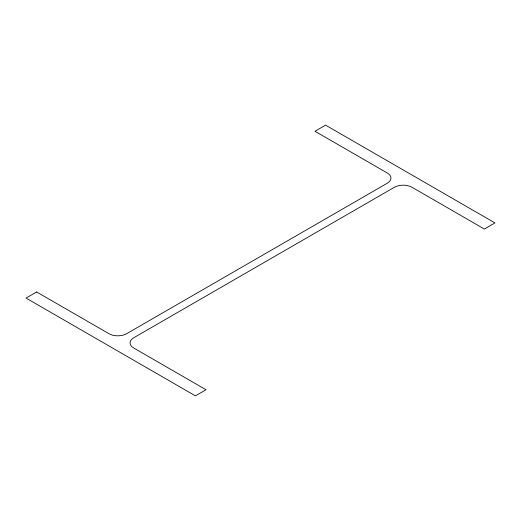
<?xml version="1.0" encoding="UTF-8"?>
<svg xmlns="http://www.w3.org/2000/svg" width="521" height="521" viewBox="0 0 521 521"><rect width="100%" height="100%" fill="white"/><g stroke="black" fill="none" stroke-linecap="round" stroke-linejoin="round"><path stroke-width="0.78" d="M36.652 291.962L26.05 298.084L195.408 395.856L206.01 389.734L133.702 347.989A12.497 7.216 0 0 1 133.702 337.784L394.364 187.293A12.497 7.216 0 0 1 412.039 187.293L484.348 229.038L494.95 222.916L325.592 125.144L314.99 131.266L387.298 173.011A12.497 7.216 0 0 1 387.298 183.216L126.636 333.707A12.497 7.216 0 0 1 108.961 333.707L36.652 291.962"/></g></svg>
